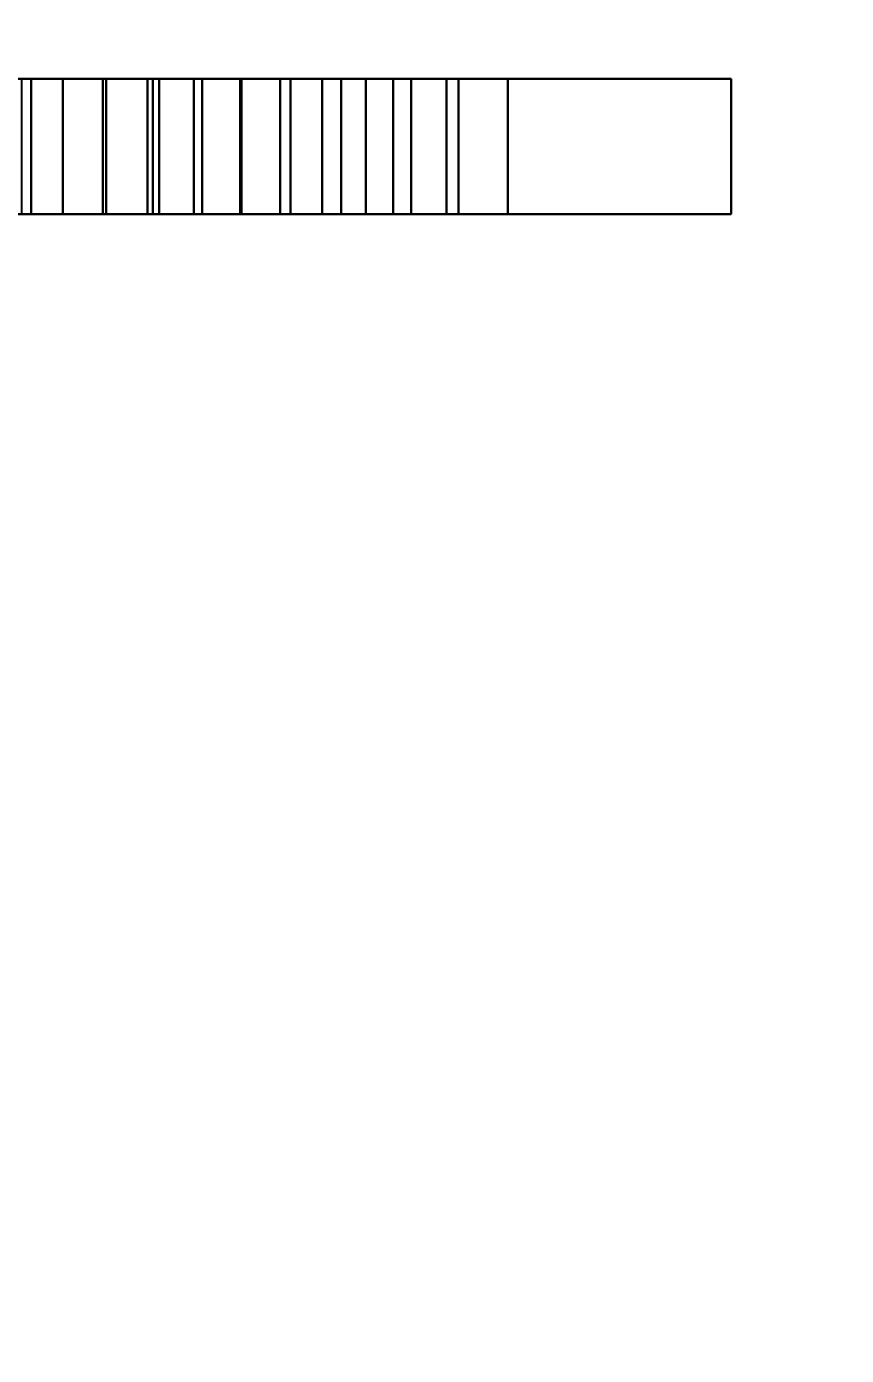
# Model space of a CAD drawing. Header units: millimetres. Extents: x -33522418 to 16198808, y -126322335 to -58690945.
# Drawn here: x -15916718.17 to -15916711.07, y -63981163.69 to -63981152.19 of the extents above; entities that cross this region are included whole.
import ezdxf

# ---------------------------------------------------------------- set-up
doc = ezdxf.new("R2010")
doc.units = ezdxf.units.MM
doc.header["$LTSCALE"] = 10
doc.header["$PDMODE"] = 3
doc.linetypes.add('DASH', pattern=[0.35, 0.25, -0.1])
doc.layers.add('LAYER4', color=7, linetype='Continuous')
doc.layers.add('墙体层', color=1, linetype='Continuous')
doc.styles.add('宋体_T3', font='SimSun.ttf', dxfattribs={"width": 0.7})
doc.dimstyles.new('_TCH_ARCH&&60', dxfattribs={"dimtxt": 158.607595, "dimasz": 60, "dimexe": 90, "dimexo": 180, "dimgap": 60, "dimtad": 1, "dimdec": 0, "dimzin": 0, "dimdsep": 46, "dimtxsty": '宋体_T3', "dimblk": 'ARCHTICK', "dimcen": 0.09, "dimclrd": 2, "dimclre": 2, "dimclrt": 2, "dimazin": 2, "dimtfac": 1, "dimtdec": 0, "dimtix": 1, "dimtmove": 2, "dimatfit": 3, "dimfxl": 60, "dimtolj": 1, "dimtzin": 0, "dimarcsym": 0})

# ---------------------------------------------------------------- blocks, each defined once
blk = doc.blocks.new('754')
at = {"layer": '墙体层', "color": 8}
for points, invisible_edges in [([(45027.25, 95883.888, 36.691), (45027.25, 95997.728, 40.137), (45027.25, 95998.498, 40.617)], 13), ([(45027.25, 95883.932, 62.74), (45027.25, 95998.481, 58.798), (45027.25, 95997.711, 59.276)], 13), ([(45028.424, 95883.888, 36.691), (45028.424, 95998.498, 40.617), (45028.424, 95997.728, 40.137)], 13), ([(45028.424, 95883.932, 62.74), (45028.424, 95997.711, 59.276), (45028.424, 95998.481, 58.798)], 13), ([(45027.25, 95882.993, 36.317), (45027.25, 95996.911, 39.763), (45027.25, 95997.728, 40.137)], 13), ([(45028.424, 95882.993, 36.317), (45028.424, 95997.728, 40.137), (45028.424, 95996.911, 39.763)], 13), ([(45027.25, 95933.591, 47.611), (45027.25, 95933.326, 36.007), (45027.25, 95927.891, 63.355)], 3), ([(45027.25, 95933.591, 47.611), (45027.25, 95927.891, 63.355), (45028.424, 95927.891, 63.355)], 12), ([(45027.25, 95933.591, 47.611), (45028.424, 95927.891, 63.355), (45028.424, 95933.591, 47.611)], 1), ([(45028.424, 95933.591, 47.611), (45028.424, 95927.891, 63.355), (45028.424, 95933.326, 36.007)], 14), ([(45027.25, 95922.934, 63.355), (45027.25, 95933.326, 36.007), (45028.424, 95933.326, 36.007)], 12), ([(45027.25, 95922.934, 63.355), (45028.424, 95933.326, 36.007), (45028.424, 95922.934, 63.355)], 1), ([(45027.25, 95927.891, 63.355), (45027.25, 95933.326, 36.007), (45027.25, 95922.934, 63.355)], 1), ([(45028.424, 95927.891, 63.355), (45028.424, 95922.934, 63.355), (45028.424, 95933.326, 36.007)], 12), ([(45027.25, 95928.998, 25.037), (45027.25, 95929.591, 25.102), (45028.424, 95929.591, 25.102)], 12), ([(45027.25, 95928.998, 25.037), (45028.424, 95929.591, 25.102), (45028.424, 95928.998, 25.037)], 1), ([(45027.25, 95929.591, 25.102), (45027.25, 95928.726, 29.572), (45027.25, 95929.079, 29.646)], 13), ([(45027.25, 95928.998, 25.037), (45027.25, 95928.726, 29.572), (45027.25, 95929.591, 25.102)], 3), ([(45028.424, 95929.591, 25.102), (45028.424, 95929.079, 29.646), (45028.424, 95928.726, 29.572)], 13), ([(45028.424, 95928.998, 25.037), (45028.424, 95929.591, 25.102), (45028.424, 95928.726, 29.572)], 14), ([(45027.25, 95929.079, 29.646), (45027.25, 95928.726, 29.572), (45028.424, 95928.726, 29.572)], 12), ([(45027.25, 95929.079, 29.646), (45028.424, 95928.726, 29.572), (45028.424, 95929.079, 29.646)], 1), ([(45027.25, 95928.379, 25.015), (45027.25, 95928.998, 25.037), (45028.424, 95928.998, 25.037)], 12), ([(45027.25, 95928.379, 25.015), (45028.424, 95928.998, 25.037), (45028.424, 95928.379, 25.015)], 1), ([(45027.25, 95928.998, 25.037), (45027.25, 95928.349, 29.52), (45027.25, 95928.726, 29.572)], 13), ([(45027.25, 95928.379, 25.015), (45027.25, 95928.349, 29.52), (45027.25, 95928.998, 25.037)], 3), ([(45028.424, 95928.998, 25.037), (45028.424, 95928.726, 29.572), (45028.424, 95928.349, 29.52)], 13), ([(45028.424, 95928.379, 25.015), (45028.424, 95928.998, 25.037), (45028.424, 95928.349, 29.52)], 14), ([(45027.25, 95928.726, 29.572), (45027.25, 95928.349, 29.52), (45028.424, 95928.349, 29.52)], 12), ([(45027.25, 95928.726, 29.572), (45028.424, 95928.349, 29.52), (45028.424, 95928.726, 29.572)], 1), ([(45027.25, 95927.991, 25.027), (45027.25, 95928.379, 25.015), (45028.424, 95928.379, 25.015)], 12), ([(45027.25, 95927.991, 25.027), (45028.424, 95928.379, 25.015), (45028.424, 95927.991, 25.027)], 1), ([(45027.25, 95928.379, 25.015), (45027.25, 95927.946, 29.488), (45027.25, 95928.349, 29.52)], 13), ([(45027.25, 95927.991, 25.027), (45027.25, 95927.946, 29.488), (45027.25, 95928.379, 25.015)], 3), ([(45028.424, 95928.379, 25.015), (45028.424, 95928.349, 29.52), (45028.424, 95927.946, 29.488)], 13), ([(45028.424, 95927.991, 25.027), (45028.424, 95928.379, 25.015), (45028.424, 95927.946, 29.488)], 14), ([(45027.25, 95928.349, 29.52), (45027.25, 95927.946, 29.488), (45028.424, 95927.946, 29.488)], 12), ([(45027.25, 95928.349, 29.52), (45028.424, 95927.946, 29.488), (45028.424, 95928.349, 29.52)], 1), ([(45027.25, 95927.591, 25.061), (45027.25, 95927.991, 25.027), (45028.424, 95927.991, 25.027)], 12), ([(45027.25, 95927.591, 25.061), (45028.424, 95927.991, 25.027), (45028.424, 95927.591, 25.061)], 1), ([(45027.25, 95927.591, 25.061), (45027.25, 95927.946, 29.488), (45027.25, 95927.991, 25.027)], 3), ([(45027.25, 95927.946, 29.488), (45027.25, 95927.518, 29.478), (45028.424, 95927.518, 29.478)], 12), ([(45027.25, 95927.946, 29.488), (45028.424, 95927.518, 29.478), (45028.424, 95927.946, 29.488)], 1), ([(45027.25, 95927.591, 25.061), (45027.25, 95927.518, 29.478), (45027.25, 95927.946, 29.488)], 13), ([(45028.424, 95927.591, 25.061), (45028.424, 95927.991, 25.027), (45028.424, 95927.946, 29.488)], 14), ([(45028.424, 95927.591, 25.061), (45028.424, 95927.946, 29.488), (45028.424, 95927.518, 29.478)], 13), ([(45027.25, 95927.891, 63.355), (45027.25, 95922.934, 63.355), (45028.424, 95922.934, 63.355)], 12), ([(45027.25, 95927.891, 63.355), (45028.424, 95922.934, 63.355), (45028.424, 95927.891, 63.355)], 1), ([(45027.25, 95927.178, 25.118), (45027.25, 95927.591, 25.061), (45028.424, 95927.591, 25.061)], 12), ([(45027.25, 95927.178, 25.118), (45028.424, 95927.591, 25.061), (45028.424, 95927.178, 25.118)], 1), ([(45027.25, 95927.178, 25.118), (45027.25, 95927.518, 29.478), (45027.25, 95927.591, 25.061)], 3), ([(45028.424, 95927.178, 25.118), (45028.424, 95927.591, 25.061), (45028.424, 95927.518, 29.478)], 14), ([(45027.25, 95927.518, 29.478), (45027.25, 95927.187, 29.486), (45028.424, 95927.187, 29.486)], 12), ([(45027.25, 95927.518, 29.478), (45028.424, 95927.187, 29.486), (45028.424, 95927.518, 29.478)], 1), ([(45027.25, 95926.752, 25.199), (45027.25, 95927.518, 29.478), (45027.25, 95927.178, 25.118)], 3), ([(45027.25, 95926.752, 25.199), (45027.25, 95927.187, 29.486), (45027.25, 95927.518, 29.478)], 13), ([(45028.424, 95926.752, 25.199), (45028.424, 95927.178, 25.118), (45028.424, 95927.518, 29.478)], 14), ([(45028.424, 95926.752, 25.199), (45028.424, 95927.518, 29.478), (45028.424, 95927.187, 29.486)], 13), ([(45027.25, 95927.187, 29.486), (45027.25, 95926.841, 29.511), (45028.424, 95926.841, 29.511)], 12), ([(45027.25, 95927.187, 29.486), (45028.424, 95926.841, 29.511), (45028.424, 95927.187, 29.486)], 1), ([(45027.25, 95926.314, 25.301), (45027.25, 95927.187, 29.486), (45027.25, 95926.752, 25.199)], 3), ([(45027.25, 95926.841, 29.511), (45027.25, 95927.187, 29.486), (45027.25, 95926.314, 25.301)], 14), ([(45027.25, 95926.752, 25.199), (45027.25, 95927.178, 25.118), (45028.424, 95927.178, 25.118)], 12), ([(45027.25, 95926.752, 25.199), (45028.424, 95927.178, 25.118), (45028.424, 95926.752, 25.199)], 1), ([(45028.424, 95926.314, 25.301), (45028.424, 95926.752, 25.199), (45028.424, 95927.187, 29.486)], 14), ([(45028.424, 95926.841, 29.511), (45028.424, 95926.314, 25.301), (45028.424, 95927.187, 29.486)], 3), ([(45027.25, 95926.841, 29.511), (45027.25, 95926.478, 29.553), (45028.424, 95926.478, 29.553)], 12), ([(45027.25, 95926.841, 29.511), (45028.424, 95926.478, 29.553), (45028.424, 95926.841, 29.511)], 1), ([(45027.25, 95926.841, 29.511), (45027.25, 95925.863, 25.427), (45027.25, 95926.478, 29.553)], 3), ([(45027.25, 95926.841, 29.511), (45027.25, 95926.314, 25.301), (45027.25, 95925.863, 25.427)], 13), ([(45027.25, 95926.314, 25.301), (45027.25, 95926.752, 25.199), (45028.424, 95926.752, 25.199)], 12), ([(45027.25, 95926.314, 25.301), (45028.424, 95926.752, 25.199), (45028.424, 95926.314, 25.301)], 1), ([(45028.424, 95926.841, 29.511), (45028.424, 95926.478, 29.553), (45028.424, 95925.863, 25.427)], 14), ([(45028.424, 95926.841, 29.511), (45028.424, 95925.863, 25.427), (45028.424, 95926.314, 25.301)], 13), ([(45027.25, 95926.478, 29.553), (45027.25, 95926.1, 29.612), (45028.424, 95926.1, 29.612)], 12), ([(45027.25, 95926.478, 29.553), (45028.424, 95926.1, 29.612), (45028.424, 95926.478, 29.553)], 1), ([(45027.25, 95926.478, 29.553), (45027.25, 95925.4, 25.576), (45027.25, 95926.1, 29.612)], 3), ([(45027.25, 95926.478, 29.553), (45027.25, 95925.863, 25.427), (45027.25, 95925.4, 25.576)], 13), ([(45028.424, 95926.478, 29.553), (45028.424, 95926.1, 29.612), (45028.424, 95925.4, 25.576)], 14), ([(45028.424, 95926.478, 29.553), (45028.424, 95925.4, 25.576), (45028.424, 95925.863, 25.427)], 13), ([(45027.25, 95925.863, 25.427), (45027.25, 95926.314, 25.301), (45028.424, 95926.314, 25.301)], 12), ([(45027.25, 95925.863, 25.427), (45028.424, 95926.314, 25.301), (45028.424, 95925.863, 25.427)], 1), ([(45027.25, 95926.1, 29.612), (45027.25, 95925.706, 29.687), (45028.424, 95925.706, 29.687)], 12), ([(45027.25, 95926.1, 29.612), (45028.424, 95925.706, 29.687), (45028.424, 95926.1, 29.612)], 1), ([(45027.25, 95926.1, 29.612), (45027.25, 95925.4, 25.576), (45027.25, 95925.706, 29.687)], 3), ([(45028.424, 95926.1, 29.612), (45028.424, 95925.706, 29.687), (45028.424, 95925.4, 25.576)], 14), ([(45027.25, 95925.4, 25.576), (45027.25, 95925.863, 25.427), (45028.424, 95925.863, 25.427)], 12), ([(45027.25, 95925.4, 25.576), (45028.424, 95925.863, 25.427), (45028.424, 95925.4, 25.576)], 1), ([(45027.25, 95925.706, 29.687), (45027.25, 95925.297, 29.78), (45028.424, 95925.297, 29.78)], 12), ([(45027.25, 95925.706, 29.687), (45028.424, 95925.297, 29.78), (45028.424, 95925.706, 29.687)], 1), ([(45027.25, 95925.706, 29.687), (45027.25, 95925.4, 25.576), (45027.25, 95925.297, 29.78)], 3), ([(45028.424, 95925.706, 29.687), (45028.424, 95925.297, 29.78), (45028.424, 95925.4, 25.576)], 14), ([(45027.25, 95924.871, 29.889), (45027.25, 95925.4, 25.576), (45028.424, 95925.4, 25.576)], 12), ([(45027.25, 95924.871, 29.889), (45028.424, 95925.4, 25.576), (45028.424, 95924.871, 29.889)], 1), ([(45027.25, 95925.297, 29.78), (45027.25, 95925.4, 25.576), (45027.25, 95924.871, 29.889)], 1), ([(45028.424, 95925.297, 29.78), (45028.424, 95924.871, 29.889), (45028.424, 95925.4, 25.576)], 12), ([(45027.25, 95925.297, 29.78), (45027.25, 95924.871, 29.889), (45028.424, 95924.871, 29.889)], 12), ([(45027.25, 95925.297, 29.78), (45028.424, 95924.871, 29.889), (45028.424, 95925.297, 29.78)], 1)]:
    blk.add_3dface(points, dxfattribs=dict(at, invisible_edges=invisible_edges))
blk = doc.blocks.new('_ArchTick')
at = {"color": 0, "linetype": 'ByBlock', "const_width": 0.15}
blk.add_lwpolyline([(-0.5, -0.5), (0.5, 0.5)], dxfattribs=at)
blk = doc.blocks.new('*D791')
at = {"layer": 'Defpoints', "color": 0, "linetype": 'DASH', "transparency": 16777216}
for p in [(-15915047.055, -63980372.977), (-15923207.055, -63981198.223), (-15915047.055, -63981198.223)]:
    blk.add_point(p, dxfattribs=at)
at = {"layer": 'LAYER4', "color": 2, "linetype": 'DASH', "lineweight": -2, "transparency": 16777216}
for p, q in [((-15923207.055, -63981018.223), (-15923207.055, -63980282.977)), ((-15915047.055, -63981018.223), (-15915047.055, -63980282.977)), ((-15923207.055, -63980372.977), (-15915047.055, -63980372.977))]:
    blk.add_line(p, q, dxfattribs=at)
at = {"layer": 'LAYER4', "color": 2, "linetype": 'DASH', "lineweight": -2, "transparency": 16777216, "xscale": 60, "yscale": 60, "zscale": 60, "rotation": 180}
blk.add_blockref('_ArchTick', (-15923207.055, -63980372.977), dxfattribs=at)
at = {"layer": 'LAYER4', "color": 2, "linetype": 'DASH', "lineweight": -2, "transparency": 16777216, "xscale": 60, "yscale": 60, "zscale": 60}
blk.add_blockref('_ArchTick', (-15915047.055, -63980372.977), dxfattribs=at)
at = {"layer": 'LAYER4', "color": 2, "linetype": 'DASH', "lineweight": -2, "transparency": 16777216, "insert": (-15919127.055, -63980233.674), "char_height": 158.6076, "attachment_point": 5, "style": '宋体_T3'}
blk.add_mtext('\\A1;8160', dxfattribs=at)

msp = doc.modelspace()

# ---------------------------------------------------------------- block references
at = {"layer": 'LAYER4', "lineweight": -2, "xscale": -1, "rotation": 90}
msp.add_blockref('754', (-15820789.136, -63936125.387, -747.178), dxfattribs=at)

# ---------------------------------------------------------------- dimensions: what is measured, and where the dimension line sits
at = {"layer": 'LAYER4', "color": 8, "linetype": 'DASH', "lineweight": -2}
dim = msp.add_linear_dim(base=(-15915047.055, -63980372.977), p1=(-15923207.055, -63981198.223), p2=(-15915047.055, -63981198.223), dimstyle='_TCH_ARCH&&60', dxfattribs=at)
dim.commit()
dim.dimension.update_dxf_attribs({"geometry": '*D791', "text_midpoint": (-15919127.055, -63980233.674)})

doc.saveas('drawing.dxf')
